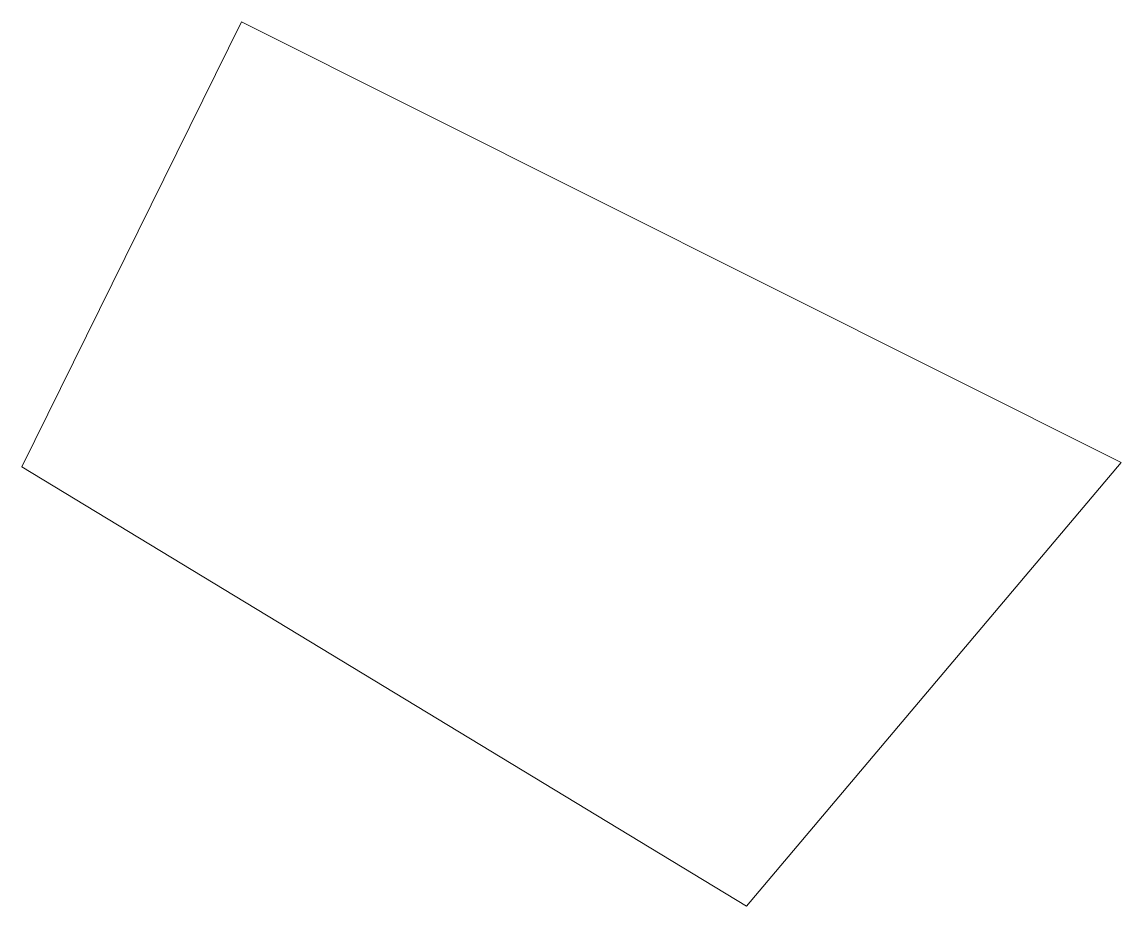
# Model space of a CAD drawing. Header units: millimetres. Extents: x 598749.5 to 598802.8, y 1325345.5 to 1325388.4.
import ezdxf

# ---------------------------------------------------------------- set-up
doc = ezdxf.new("R2010")
doc.units = ezdxf.units.MM
doc.layers.add('CVL_CUADCON_TIT', color=1, linetype='Continuous')

msp = doc.modelspace()

# ---------------------------------------------------------------- linework, layer by layer
at = {"layer": 'CVL_CUADCON_TIT', "color": 7, "lineweight": 18, "ltscale": 0.5, "true_color": 0xffffff, "flags": 128}
msp.add_lwpolyline([(598784.68, 1325345.54), (598802.85, 1325367.05), (598760.19, 1325388.41), (598749.54, 1325366.84), (598784.68, 1325345.54)], dxfattribs=at)

doc.saveas('drawing.dxf')
